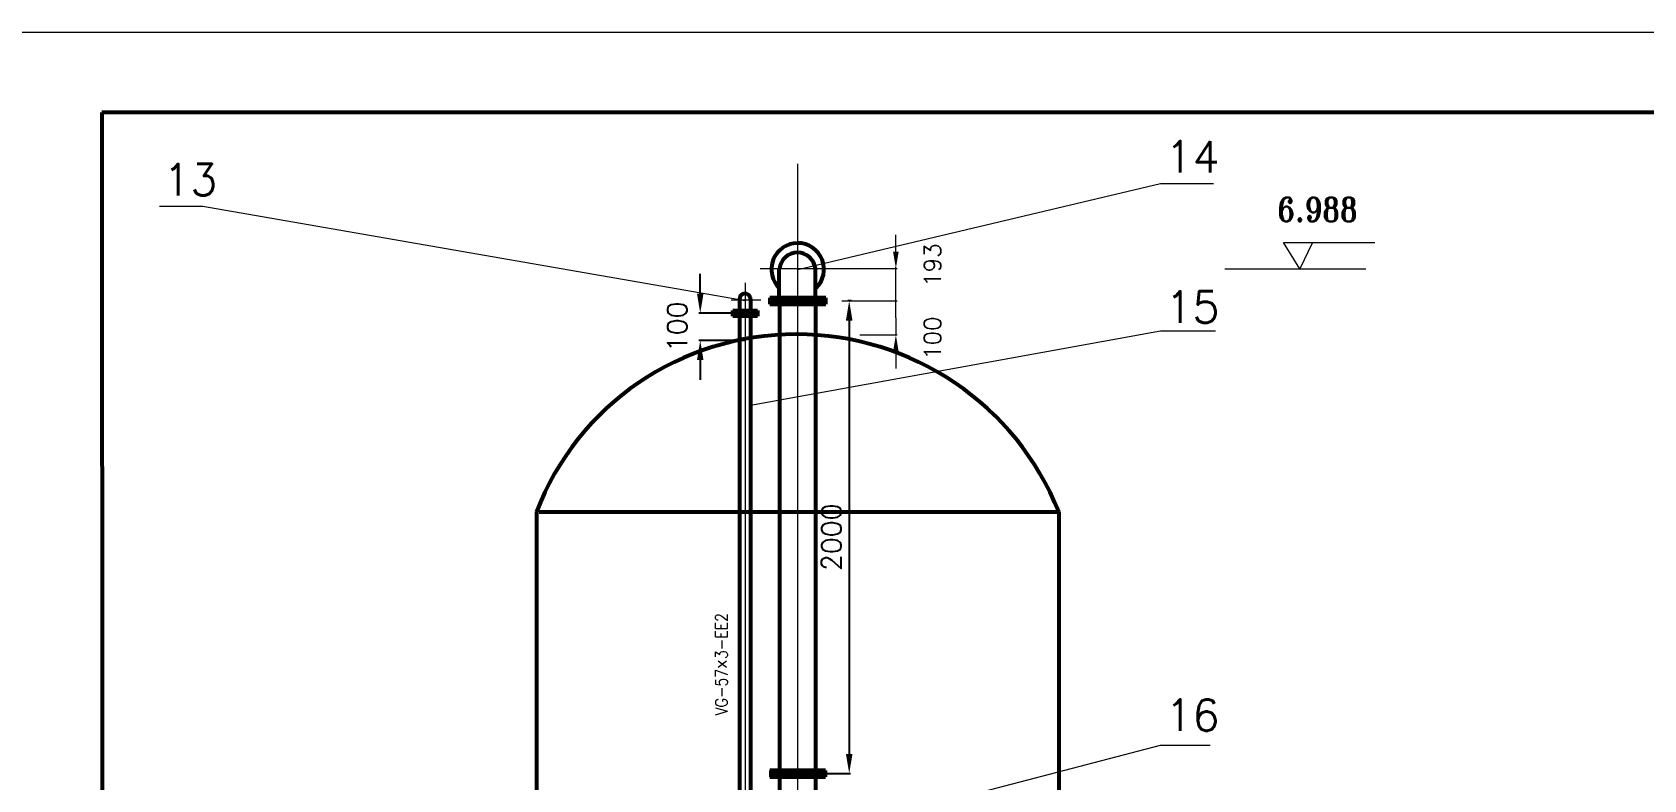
# Model space of a CAD drawing. Extents: x -13299 to -11289, y 2095 to 3220.
# Drawn here: x -12246.7 to -12042, y 2419.8 to 2514.7 of the extents above; entities that cross this region are included whole.
import ezdxf

# ---------------------------------------------------------------- set-up
doc = ezdxf.new("R2010")
doc.units = 0
doc.header["$LTSCALE"] = 10
doc.header["$MEASUREMENT"] = 0
doc.layers.get('Defpoints').update_dxf_attribs({"linetype": 'CONTINUOUS'})
for name, color, linetype, lineweight in [('1', 2, 'CONTINUOUS', 13), ('管道', 7, 'CONTINUOUS', 53), ('设备', 1, 'CONTINUOUS', 53)]:
    doc.layers.add(name, color=color, linetype=linetype, lineweight=lineweight)
doc.styles.add('HZTXT', font='txt', dxfattribs={"bigfont": 'HZTXT'})
doc.styles.get("Standard").update_dxf_attribs({"font": 'romant.shx', "width": 0.85, "bigfont": 'hztxt1.shx'})
doc.dimstyles.new('副本STANDARD', dxfattribs={"dimtxt": 2.5, "dimasz": 2.5, "dimexe": 0.18, "dimexo": 0.0625, "dimgap": 1, "dimtad": 1, "dimdec": 4, "dimzin": 0, "dimdsep": 46, "dimtxsty": 'HZTXT', "dimcen": 0.09, "dimclrt": 2, "dimadec": 0, "dimazin": 0, "dimtfac": 1, "dimtdec": 4, "dimtofl": 0, "dimtmove": 2, "dimatfit": 3, "dimfxl": 0, "dimtolj": 1, "dimtzin": 0, "dimarcsym": 0})

# ---------------------------------------------------------------- blocks, each defined once
blk = doc.blocks.new('*D139')
at = {"layer": '1', "color": 0, "lineweight": -2}
for p, q in [((-12142.62, 2480.57), (-12143.09, 2480.57)), ((-12142.91, 2478.07), (-12142.91, 2423.08)), ((-12145.86, 2420.58), (-12142.73, 2420.58))]:
    blk.add_line(p, q, dxfattribs=at)
at = {"layer": '1', "color": 0}
for points in [[(-12143.33, 2478.07), (-12142.49, 2478.07), (-12142.91, 2480.57)], [(-12143.33, 2423.08), (-12142.49, 2423.08), (-12142.91, 2420.58)]]:
    blk.add_solid(points, dxfattribs=at)
at = {"layer": 'Defpoints', "color": 0}
for p in [(-12142.55, 2480.57), (-12145.92, 2420.58), (-12142.91, 2420.58)]:
    blk.add_point(p, dxfattribs=at)
at = {"layer": '1', "color": 2, "insert": (-12145.16, 2450.57), "char_height": 2.5, "attachment_point": 5, "rotation": 90, "style": 'HZTXT'}
blk.add_mtext('\\A1;2000', dxfattribs=at)
blk = doc.blocks.new('*D140')
at = {"layer": '1', "color": 0, "lineweight": -2}
for p, q in [((-12161.83, 2481.51), (-12161.83, 2484.01)), ((-12157.76, 2479.01), (-12162.01, 2479.01)), ((-12156.19, 2475.55), (-12162.01, 2475.55)), ((-12161.83, 2473.05), (-12161.83, 2470.55))]:
    blk.add_line(p, q, dxfattribs=at)
at = {"layer": '1', "color": 0}
for points in [[(-12162.25, 2481.51), (-12161.42, 2481.51), (-12161.83, 2479.01)], [(-12162.25, 2473.05), (-12161.42, 2473.05), (-12161.83, 2475.55)]]:
    blk.add_solid(points, dxfattribs=at)
at = {"layer": 'Defpoints', "color": 0}
for p in [(-12157.7, 2479.01), (-12161.83, 2475.55), (-12156.13, 2475.55)]:
    blk.add_point(p, dxfattribs=at)
at = {"layer": '1', "color": 2, "insert": (-12164.76, 2477.28), "char_height": 2.5, "attachment_point": 5, "rotation": 90, "style": 'HZTXT'}
blk.add_mtext('\\A1;100', dxfattribs=at)

msp = doc.modelspace()

# ---------------------------------------------------------------- linework, layer by layer
at = {"layer": '1'}
for p, q in [((-12262.39749, 2514.6696), (-11668.39749, 2514.6696)), ((-12149.46507, 2497.9762), (-12149.46507, 2356.07978)), ((-12149.45621, 2484.57712), (-12103.3659, 2495.49115)), ((-12103.3659, 2495.49115), (-12096.61876, 2495.49115)), ((-12225.02738, 2492.537), (-12230.52244, 2492.537)), ((-12156.12938, 2480.58603), (-12225.02738, 2492.537)), ((-12136.9828, 2486.80927), (-12136.9828, 2488.95177)), ((-12085.65063, 2484.62183), (-12087.73607, 2487.99681)), ((-12087.73607, 2487.99681), (-12076.13502, 2487.99681)), ((-12084.05453, 2487.99681), (-12085.65063, 2484.62183)), ((-12154.22413, 2484.66677), (-12144.2899, 2484.66677)), ((-12144.23634, 2484.66677), (-12136.82854, 2484.66677)), ((-12136.9828, 2478.425), (-12136.9828, 2484.8525)), ((-12095.20069, 2484.62183), (-12077.28107, 2484.62183)), ((-12156.12938, 2482.84777), (-12156.12938, 2302.26584)), ((-12157.90782, 2480.70851), (-12154.14576, 2480.70851)), ((-12143.841, 2480.5675), (-12136.82854, 2480.5675)), ((-12143.78744, 2480.5675), (-12136.82854, 2480.5675)), ((-12136.9828, 2478.425), (-12136.9828, 2476.2825)), ((-12155.44709, 2467.33435), (-12103.3659, 2476.77503)), ((-12141.54628, 2476.26819), (-12136.82854, 2476.26819)), ((-12103.3659, 2476.77503), (-12096.39077, 2476.77503)), ((-12136.9828, 2474.12569), (-12136.9828, 2471.98319)), ((-12149.46507, 2412.1753), (-12103.3659, 2424.19106)), ((-12103.3659, 2424.19106), (-12097.05941, 2424.19106)), ((-12153.02472, 2420.95681), (-12153.02472, 2420.1735))]:
    msp.add_line(p, q, dxfattribs=at)
for points in [[(-12137.33988, 2486.80927), (-12136.62572, 2486.80927), (-12136.9828, 2484.66677)], [(-12137.33988, 2474.12569), (-12136.62572, 2474.12569), (-12136.9828, 2476.26819)]]:
    msp.add_solid(points, dxfattribs=at)
at = {"layer": '管道'}
for p, q in [((-12151.78888, 2480.9805), (-12151.79845, 2484.66677)), ((-12147.1715, 2480.9805), (-12147.1715, 2484.598)), ((-12157.7017, 2478.63275), (-12157.7017, 2479.37226)), ((-12157.7017, 2479.37226), (-12154.55648, 2479.37226)), ((-12156.83552, 2480.80654), (-12156.83552, 2373.11054)), ((-12155.44709, 2480.80654), (-12155.44709, 2373.13835)), ((-12154.55648, 2479.37226), (-12154.55648, 2478.63275)), ((-12145.89343, 2480.9805), (-12152.98177, 2480.9805)), ((-12152.98177, 2480.9805), (-12152.98177, 2480.57029)), ((-12152.98177, 2480.57029), (-12145.89343, 2480.57029)), ((-12152.98177, 2480.5675), (-12152.98177, 2480.15729)), ((-12145.89343, 2480.5675), (-12152.98177, 2480.5675)), ((-12152.98177, 2480.15729), (-12145.89343, 2480.15729)), ((-12151.75913, 2480.1615), (-12151.75913, 2361.35456)), ((-12147.17034, 2480.1615), (-12147.17034, 2361.35456)), ((-12145.89343, 2480.57029), (-12145.89343, 2480.9805)), ((-12145.89343, 2480.15729), (-12145.89343, 2480.5675)), ((-12157.70623, 2479.01348), (-12154.55648, 2479.01348)), ((-12154.55648, 2478.63275), (-12157.7017, 2478.63275)), ((-12145.92089, 2420.98771), (-12153.00924, 2420.98771)), ((-12153.00924, 2420.5775), (-12145.92089, 2420.5775)), ((-12145.92089, 2420.57471), (-12153.00924, 2420.57471)), ((-12153.00924, 2420.1645), (-12145.92089, 2420.1645)), ((-12145.92089, 2420.5775), (-12145.92089, 2420.98771)), ((-12145.92089, 2420.1645), (-12145.92089, 2420.57471))]:
    msp.add_line(p, q, dxfattribs=at)
for centre, radius, start, end in [((-12149.45621, 2484.57712), 3.33745, 313.9005036, 226.6285708), ((-12149.47711, 2484.42542), 2.28202, 6.4941512, 174.3699526), ((-12156.14126, 2480.80858), 0.69408, 358.3515804, 180.1545809)]:
    msp.add_arc(centre, radius, start, end, dxfattribs=at)
at = {"layer": '设备'}
for p, q in [((-11676.20556, 2504.48885), (-12237.84864, 2504.48885)), ((-12237.84864, 2504.48885), (-12237.67377, 2104.99778)), ((-12182.63954, 2453.78249), (-12182.63954, 2350.22381)), ((-12182.31127, 2453.78249), (-12116.2906, 2453.78249)), ((-12116.2906, 2453.78249), (-12116.2906, 2350.22381))]:
    msp.add_line(p, q, dxfattribs=at)
msp.add_ellipse((-12149.3706, 2441.00459), major_axis=(-32.75577, 14.04259), ratio=0.98991509, start_param=3.920281769, end_param=6.321873741, dxfattribs=at)

# ---------------------------------------------------------------- texts
at = {"layer": '1', "style": 'HZTXT'}
for s, p in [('14', (-12102.73306, 2496.8574)), ('13', (-12230.02878, 2493.9575)), ('15', (-12102.73306, 2477.80062)), ('16', (-12102.73306, 2425.98536))]:
    msp.add_text(s, height=4, dxfattribs=at).set_placement(p)
at = {"layer": '1', "width": 0.85}
msp.add_text('6.988', height=3.07125, dxfattribs=at).set_placement((-12088.51261, 2490.63671))
msp.add_text('VG-57×3-EE2', height=1.5426, rotation=90, dxfattribs=at).set_placement((-12158.37056, 2427.97205))
at = {"layer": '1', "char_height": 2.1425, "attachment_point": 5, "rotation": 90, "style": 'HZTXT'}
for s, insert in [('\\A1;193', (-12132.32929, 2485.11672)), ('100', (-12132.32929, 2475.84074))]:
    msp.add_mtext(s, dxfattribs=dict(at, insert=insert))

# ---------------------------------------------------------------- dimensions: what is measured, and where the dimension line sits
at = {"layer": '1'}
for base, p1, p2, text, picture, middle in [((-12161.83285, 2475.54545), (-12157.7017, 2479.01348), (-12156.12938, 2475.54545), '100', '*D140', (-12164.76285, 2477.27947)), ((-12142.91038, 2420.5775), (-12142.5533, 2480.5675), (-12145.92089, 2420.5775), '2000', '*D139', (-12145.16038, 2450.5725))]:
    dim = msp.add_linear_dim(base=base, p1=p1, p2=p2, angle=90, text=text, dimstyle='副本STANDARD', dxfattribs=at)
    dim.commit()
    dim.dimension.update_dxf_attribs({"geometry": picture, "text_midpoint": middle})

doc.saveas('drawing.dxf')
